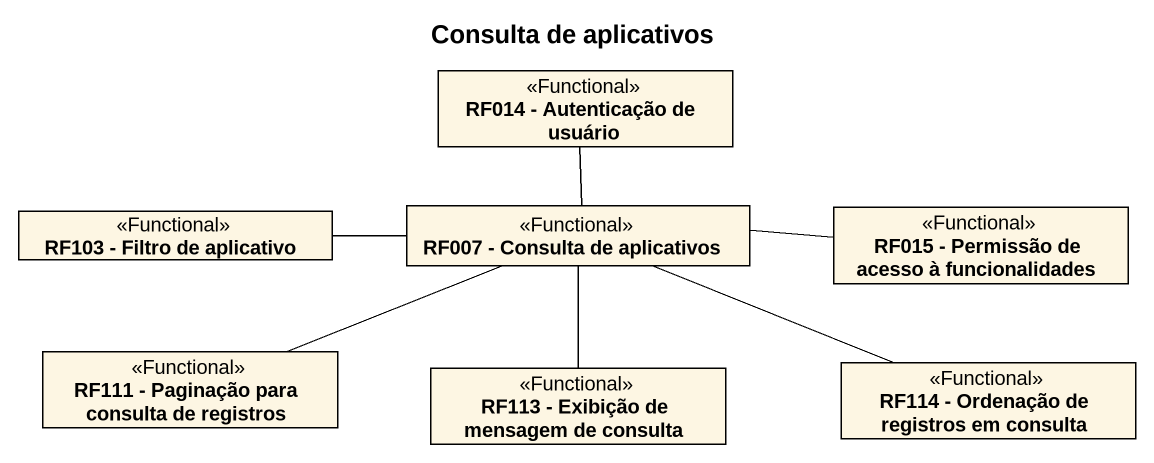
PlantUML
@startuml
title Consulta de aplicativos
hide circle
hide empty members
class "RF014 - Autenticação de usuário" as RF014_Autenticação_de <<Functional>>
class "RF103 - Filtro de aplicativo" as RF103_Filtro_de_aplicativo <<Functional>>
class "RF007 - Consulta de aplicativos" as RF007_Consulta_de <<Functional>>
class "RF015 - Permissão de acesso à funcionalidades" as RF015_Permissão_de_acesso_à <<Functional>>
class "RF111 - Paginação para consulta de registros" as RF111_Paginação_para <<Functional>>
class "RF113 - Exibição de mensagem de consulta" as RF113_Exibição_de_mensagem <<Functional>>
class "RF114 - Ordenação de registros em consulta" as RF114_Ordenação_de <<Functional>>
RF103_Filtro_de_aplicativo -right- RF007_Consulta_de
RF007_Consulta_de -up- RF014_Autenticação_de
RF007_Consulta_de -right- RF015_Permissão_de_acesso_à
RF111_Paginação_para -right- RF007_Consulta_de
RF113_Exibição_de_mensagem -up- RF007_Consulta_de
RF114_Ordenação_de -left- RF007_Consulta_de
@enduml
